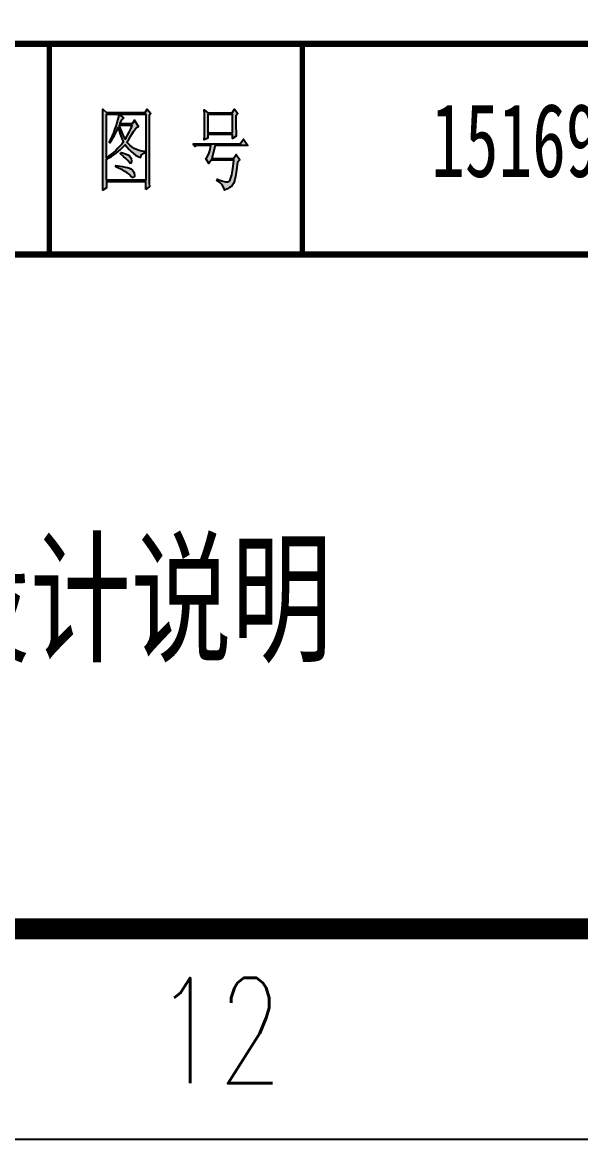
# Model space of a CAD drawing. Header units: millimetres. Extents: x -124780 to 1320, y -77622 to -18222.
# Drawn here: x -5207 to -2560, y -77622 to -72321 of the extents above; entities that cross this region are included whole.
import ezdxf
from ezdxf.enums import TextEntityAlignment as Align

# ---------------------------------------------------------------- set-up
doc = ezdxf.new("R2010")
doc.units = ezdxf.units.MM
doc.header["$MEASUREMENT"] = 0
doc.layers.add('1', color=7, linetype='Continuous')
doc.layers.add('图框', color=4, linetype='Continuous')
doc.styles.add('HZ', font='txt_____.ttf', dxfattribs={"width": 0.7, "bigfont": 'HZTXT'})
doc.styles.add('宋体', font='', dxfattribs={"width": 0.7})
doc.styles.get('宋体').set_extended_font_data('SimSun')

msp = doc.modelspace()

# ---------------------------------------------------------------- hatches: boundary and pattern name
at = {"layer": '1'}
h = msp.add_hatch(color=7, dxfattribs=at)
h.paths.add_polyline_path([(-4606.1, -73047.1), (-4606.1, -72763), (-4598.9, -72753), (-4615.1, -72733.1), (-4624.6, -72748.3), (-4807.6, -72748.3), (-4826.1, -72733.1), (-4825.7, -72752.1), (-4825.2, -72770.1), (-4825.2, -73084.1), (-4825.7, -73101.7), (-4826.1, -73116.4), (-4808.6, -73106.4), (-4808.6, -73077.9), (-4622.2, -73077.9), (-4622.2, -73113), (-4604.6, -73099.8), (-4605.6, -73083.2), (-4605.6, -73065.6)])
h.paths.add_polyline_path([(-4808.6, -72969.8), (-4796.7, -72963.6), (-4785.3, -72957), (-4774, -72949.9), (-4763.1, -72941.8), (-4752.6, -72933.3), (-4742.2, -72923.8), (-4731.7, -72913.8), (-4721.8, -72903.4), (-4720.4, -72901.5), (-4710.9, -72913.4), (-4701.4, -72924.3), (-4691.4, -72934.2), (-4681, -72942.8), (-4670.1, -72950.4), (-4658.2, -72956.5), (-4647.8, -72961.3), (-4642.6, -72949.9), (-4631.7, -72941.8), (-4626.9, -72939.9), (-4626.9, -72933.3), (-4641.2, -72931.4), (-4654, -72928.5), (-4666.3, -72924.3), (-4677.7, -72918.6), (-4688.1, -72911.9), (-4697.6, -72903.4), (-4706.6, -72893.9), (-4710.9, -72888.2), (-4700.9, -72873), (-4692.4, -72859.3), (-4684.8, -72847), (-4679.6, -72837.9), (-4670.1, -72825.1), (-4660.1, -72816.6), (-4655.9, -72814.7), (-4675.8, -72784.8), (-4686.2, -72801.4), (-4744.6, -72801.4), (-4737.9, -72786.7), (-4735.5, -72782.9), (-4726.1, -72773), (-4748.3, -72756.4), (-4622.2, -72756.4), (-4622.2, -73069.9), (-4808.6, -73069.9)], flags=16)
h.paths.add_polyline_path([(-4764.5, -73006.3), (-4764.5, -72999.7), (-4733.2, -73004.4), (-4719.9, -73007.3), (-4709, -73010.1), (-4699.5, -73013), (-4692.4, -73016.3), (-4685.7, -73021.5), (-4677.7, -73033.4), (-4675.8, -73048.1), (-4676.7, -73053.8), (-4681.9, -73059), (-4692.4, -73050), (-4694.3, -73047.1), (-4700.9, -73040.9), (-4709.9, -73034.3), (-4720.8, -73027.7), (-4733.2, -73020.6), (-4747.9, -73013.4)], flags=0)
h.paths.add_polyline_path([(-4808.6, -72963.2), (-4808.6, -72756.4), (-4750.7, -72756.4), (-4752.1, -72768.7), (-4755.9, -72784.8), (-4761.6, -72804.3), (-4764.5, -72813.3), (-4769.7, -72828.9), (-4775.9, -72844.6), (-4782, -72859.8), (-4788.7, -72874.9), (-4795.8, -72889.6), (-4792.5, -72893), (-4784.4, -72880.6), (-4776.3, -72867.3), (-4768.7, -72853.6), (-4761.2, -72838.9), (-4754.5, -72823.7), (-4752.6, -72819.9), (-4748.8, -72835.1), (-4743.6, -72850.7), (-4737.4, -72866.4), (-4730.8, -72882.5), (-4728.4, -72888.2), (-4736, -72898.2), (-4744.6, -72908.1), (-4754, -72918.1), (-4764, -72928.1), (-4774.9, -72937.5), (-4786.3, -72946.6), (-4798.6, -72956)], flags=16)
h.paths.add_polyline_path([(-4741.2, -72944.7), (-4739.8, -72938), (-4733.2, -72939.9), (-4718.9, -72945.1), (-4707.6, -72949.9), (-4699, -72954.6), (-4691, -72965.1), (-4690, -72981.2), (-4693.8, -72992.1), (-4701.4, -72984.5), (-4707.6, -72976.9), (-4716.1, -72967.4), (-4727.5, -72957)], flags=0)
h.paths.add_polyline_path([(-4720.4, -72874.9), (-4726.5, -72864), (-4733.2, -72850.7), (-4739.3, -72835.1), (-4746, -72816.6), (-4748.3, -72810), (-4686.2, -72810), (-4693.3, -72826.6), (-4700.9, -72841.7), (-4708, -72855.5), (-4715.6, -72868.3)], flags=16)
h.paths.add_polyline_path([(-4194.3, -72821.3), (-4194.3, -72764.9), (-4185.3, -72753), (-4201.5, -72733.1), (-4211.9, -72749.7), (-4327.2, -72749.7), (-4344.7, -72736.4), (-4344.2, -72753.5), (-4343.8, -72771.1), (-4343.8, -72843.2), (-4344.2, -72860.7), (-4344.7, -72877.3), (-4344.7, -72878.3), (-4327.2, -72869.7), (-4327.2, -72853.1), (-4210.9, -72853.1), (-4210.9, -72871.6), (-4193.4, -72861.2), (-4193.9, -72851.7), (-4193.9, -72838.4)])
h.paths.add_polyline_path([(-4327.2, -72758.3), (-4210.9, -72758.3), (-4210.9, -72844.6), (-4327.2, -72844.6)], flags=16)
h.paths.add_polyline_path([(-4293.5, -72904.8), (-4138.4, -72904.8), (-4159.2, -72874.9), (-4174.4, -72896.3), (-4399.7, -72896.3), (-4390.2, -72909.6), (-4379.8, -72904.8), (-4313.4, -72904.8), (-4317.2, -72923.8), (-4321, -72939.9), (-4322.9, -72944.7), (-4330.5, -72959.4), (-4336.6, -72966.5), (-4322.9, -72989.7), (-4312, -72974.5), (-4204.8, -72974.5), (-4208.1, -73002.5), (-4211.4, -73025.8), (-4214.7, -73044.3), (-4218.5, -73059), (-4222.3, -73068.5), (-4226.3, -73074.4), (-4234.2, -73077), (-4244.2, -73077), (-4256, -73074.6), (-4271.2, -73069.9), (-4284, -73064.7), (-4285.4, -73071.3), (-4271.2, -73081.3), (-4260.3, -73091.7), (-4253.2, -73102.6), (-4249.4, -73114), (-4249.4, -73116.4), (-4235.1, -73110.7), (-4224.7, -73105), (-4222.3, -73103.1), (-4212.8, -73094.1), (-4206.2, -73084.6), (-4203.4, -73077.9), (-4200.5, -73067), (-4197.2, -73052.3), (-4193.9, -73032.9), (-4190.6, -73009.6), (-4187.2, -72984.5), (-4175.9, -72973.1), (-4193.4, -72948), (-4206.2, -72966.5), (-4309.6, -72966.5)])

# ---------------------------------------------------------------- linework, layer by layer
at = {"lineweight": 0}
msp.add_line((320.2, -76622.2), (-17647, -76622.2), dxfattribs=at)
at = {"linetype": 'Continuous', "const_width": 100}
msp.add_lwpolyline([(-122279.8, -19222.2), (320.2, -19222.2), (320.2, -76622.2), (-122279.8, -76622.2)], close=True, dxfattribs=at)
at = {"layer": '1', "color": 7, "const_width": 50}
for points in [[(-17679.8, -76622.2), (320.2, -76622.2), (320.2, -60622.2), (-17679.8, -60622.2)], [(-17679.8, -70822.2), (320.2, -70822.2), (320.2, -76622.2), (-17679.8, -76622.2)]]:
    msp.add_lwpolyline(points, close=True, dxfattribs=at)
at = {"layer": '1', "color": 7}
for points, const_width in [([(-17679.8, -72422.2), (320.2, -72422.2)], 30), ([(-5079.8, -72422.2), (-5079.8, -73422.2)], 25), ([(-3879.8, -72422.2), (-3879.8, -73422.2)], 25), ([(-11479.8, -73422.2), (320.2, -73422.2)], 30)]:
    msp.add_lwpolyline(points, dxfattribs=dict(at, const_width=const_width))
for points in [[(-4622.2, -73113), (-4622.2, -73077.9), (-4808.6, -73077.9), (-4808.6, -73106.4), (-4826.1, -73116.4), (-4825.7, -73101.7), (-4825.2, -73084.1), (-4825.2, -72770.1), (-4825.7, -72752.1), (-4826.1, -72733.1), (-4807.6, -72748.3), (-4624.6, -72748.3), (-4615.1, -72733.1), (-4598.9, -72753), (-4606.1, -72763), (-4606.1, -73047.1), (-4605.6, -73065.6), (-4605.6, -73083.2), (-4604.6, -73099.8)], [(-4211.9, -72749.7), (-4201.5, -72733.1), (-4185.3, -72753), (-4194.3, -72764.9), (-4194.3, -72821.3), (-4193.9, -72838.4), (-4193.9, -72851.7), (-4193.4, -72861.2), (-4210.9, -72871.6), (-4210.9, -72853.1), (-4327.2, -72853.1), (-4327.2, -72869.7), (-4344.7, -72878.3), (-4344.7, -72877.3), (-4344.2, -72860.7), (-4343.8, -72843.2), (-4343.8, -72771.1), (-4344.2, -72753.5), (-4344.7, -72736.4), (-4327.2, -72749.7)], [(-4681, -72942.8), (-4670.1, -72950.4), (-4658.2, -72956.5), (-4647.8, -72961.3), (-4642.6, -72949.9), (-4631.7, -72941.8), (-4626.9, -72939.9), (-4626.9, -72933.3), (-4641.2, -72931.4), (-4654, -72928.5), (-4666.3, -72924.3), (-4677.7, -72918.6), (-4688.1, -72911.9), (-4697.6, -72903.4), (-4706.6, -72893.9), (-4710.9, -72888.2), (-4700.9, -72873), (-4692.4, -72859.3), (-4684.8, -72847), (-4679.6, -72837.9), (-4670.1, -72825.1), (-4660.1, -72816.6), (-4655.9, -72814.7), (-4675.8, -72784.8), (-4686.2, -72801.4), (-4744.6, -72801.4), (-4737.9, -72786.7), (-4735.5, -72782.9), (-4726.1, -72773), (-4748.3, -72756.4), (-4622.2, -72756.4), (-4622.2, -73069.9), (-4808.6, -73069.9), (-4808.6, -72969.8), (-4796.7, -72963.6), (-4785.3, -72957), (-4774, -72949.9), (-4763.1, -72941.8), (-4752.6, -72933.3), (-4742.2, -72923.8), (-4731.7, -72913.8), (-4721.8, -72903.4), (-4720.4, -72901.5), (-4710.9, -72913.4), (-4701.4, -72924.3), (-4691.4, -72934.2)], [(-4748.8, -72835.1), (-4743.6, -72850.7), (-4737.4, -72866.4), (-4730.8, -72882.5), (-4728.4, -72888.2), (-4736, -72898.2), (-4744.6, -72908.1), (-4754, -72918.1), (-4764, -72928.1), (-4774.9, -72937.5), (-4786.3, -72946.6), (-4798.6, -72956), (-4808.6, -72963.2), (-4808.6, -72756.4), (-4750.7, -72756.4), (-4752.1, -72768.7), (-4755.9, -72784.8), (-4761.6, -72804.3), (-4764.5, -72813.3), (-4769.7, -72828.9), (-4775.9, -72844.6), (-4782, -72859.8), (-4788.7, -72874.9), (-4795.8, -72889.6), (-4792.5, -72893), (-4784.4, -72880.6), (-4776.3, -72867.3), (-4768.7, -72853.6), (-4761.2, -72838.9), (-4754.5, -72823.7), (-4752.6, -72819.9)], [(-4210.9, -72844.6), (-4210.9, -72758.3), (-4327.2, -72758.3), (-4327.2, -72844.6)], [(-4715.6, -72868.3), (-4708, -72855.5), (-4700.9, -72841.7), (-4693.3, -72826.6), (-4686.2, -72810), (-4748.3, -72810), (-4746, -72816.6), (-4739.3, -72835.1), (-4733.2, -72850.7), (-4726.5, -72864), (-4720.4, -72874.9)], [(-4399.7, -72896.3), (-4174.4, -72896.3), (-4159.2, -72874.9), (-4138.4, -72904.8), (-4293.5, -72904.8), (-4309.6, -72966.5), (-4206.2, -72966.5), (-4193.4, -72948), (-4175.9, -72973.1), (-4187.2, -72984.5), (-4190.6, -73009.6), (-4193.9, -73032.9), (-4197.2, -73052.3), (-4200.5, -73067), (-4203.4, -73077.9), (-4206.2, -73084.6), (-4212.8, -73094.1), (-4222.3, -73103.1), (-4224.7, -73105), (-4235.1, -73110.7), (-4249.4, -73116.4), (-4249.4, -73114), (-4253.2, -73102.6), (-4260.3, -73091.7), (-4271.2, -73081.3), (-4285.4, -73071.3), (-4284, -73064.7), (-4271.2, -73069.9), (-4256, -73074.6), (-4244.2, -73077), (-4234.2, -73077), (-4227.1, -73074.6), (-4226.1, -73074.1), (-4222.3, -73068.5), (-4218.5, -73059), (-4214.7, -73044.3), (-4211.4, -73025.8), (-4208.1, -73002.5), (-4204.8, -72974.5), (-4312, -72974.5), (-4322.9, -72989.7), (-4336.6, -72966.5), (-4330.5, -72959.4), (-4322.9, -72944.7), (-4321, -72939.9), (-4317.2, -72923.8), (-4313.4, -72904.8), (-4379.8, -72904.8), (-4390.2, -72909.6)], [(-4693.8, -72992.1), (-4701.4, -72984.5), (-4707.6, -72976.9), (-4716.1, -72967.4), (-4727.5, -72957), (-4741.2, -72944.7), (-4739.8, -72938), (-4733.2, -72939.9), (-4718.9, -72945.1), (-4707.6, -72949.9), (-4699, -72954.6), (-4691, -72965.1), (-4690, -72981.2)], [(-4681.9, -73059), (-4692.4, -73050), (-4694.3, -73047.1), (-4700.9, -73040.9), (-4709.9, -73034.3), (-4720.8, -73027.7), (-4733.2, -73020.6), (-4747.9, -73013.4), (-4764.5, -73006.3), (-4764.5, -72999.7), (-4733.2, -73004.4), (-4719.9, -73007.3), (-4709, -73010.1), (-4699.5, -73013), (-4692.4, -73016.3), (-4685.7, -73021.5), (-4677.7, -73033.4), (-4675.8, -73048.1), (-4676.7, -73053.8)]]:
    msp.add_lwpolyline(points, close=True, dxfattribs=at)
at = {"layer": '图框', "color": 1}
msp.add_line((320.2, -76622.2), (-122279.8, -76622.2), dxfattribs=at)
at = {"layer": '图框'}
msp.add_line((1320.2, -77622.2), (-124779.8, -77622.2), dxfattribs=at)

# ---------------------------------------------------------------- texts
at = {"linetype": 'Continuous', "style": '宋体', "width": 0.67}
msp.add_text('15169HX-JPS01-001', height=350, dxfattribs=at).set_placement((-3268.5, -73054.1))
at = {"layer": '1', "color": 7, "style": '宋体', "width": 0.7}
msp.add_text('电解海水制氯系统工艺设计说明', height=500, dxfattribs=at).set_placement((-10422.2, -75302.6))
at = {"layer": '图框', "style": 'HZ', "width": 0.7}
msp.add_text('12', height=500, dxfattribs=at).set_placement((-4276.8, -77354.4), align=Align.CENTER)

doc.saveas('drawing.dxf')
